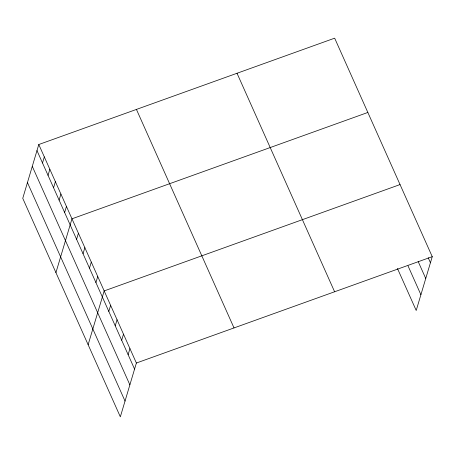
<?xml version="1.0" encoding="UTF-8"?>
<svg xmlns="http://www.w3.org/2000/svg" width="455" height="455" viewBox="0 0 455 455"><rect width="100%" height="100%" fill="white"/><g stroke="black" fill="none" stroke-linecap="round" stroke-linejoin="round"><path stroke-width="0.68" d="M38.789 144.519L22.75 198.329L120.336 416.831L136.381 363.022L38.789 144.519L334.664 38.169L432.25 256.671L416.211 310.481L397.448 268.473M42.508 162.975L44.323 156.901M48.042 175.357L49.851 169.283M53.571 187.739L55.379 181.664M59.099 200.12L60.913 194.046M64.633 212.502L66.441 206.428M55.931 272.619L71.97 218.81L367.845 112.459M76.599 239.302L78.414 233.227M83.043 253.725L84.852 247.651M89.481 268.143L91.296 262.074M95.925 282.566L97.734 276.492M88.133 344.725L104.172 290.916L400.047 184.565M108.808 311.408L110.616 305.333M115.246 325.831L117.054 319.757M121.684 340.249L123.498 334.175M128.128 354.673L129.937 348.598M136.381 363.022L432.25 256.671M428.2 257.729L430.441 262.745M418.185 261.568L425.743 278.5M408.021 265.885L420.903 294.726M237.027 73.266L334.613 291.769M136.432 109.422L234.018 327.924M36.98 150.594L134.566 369.09M32.282 166.342L129.874 384.845M27.448 182.574L125.034 401.077"/></g></svg>
